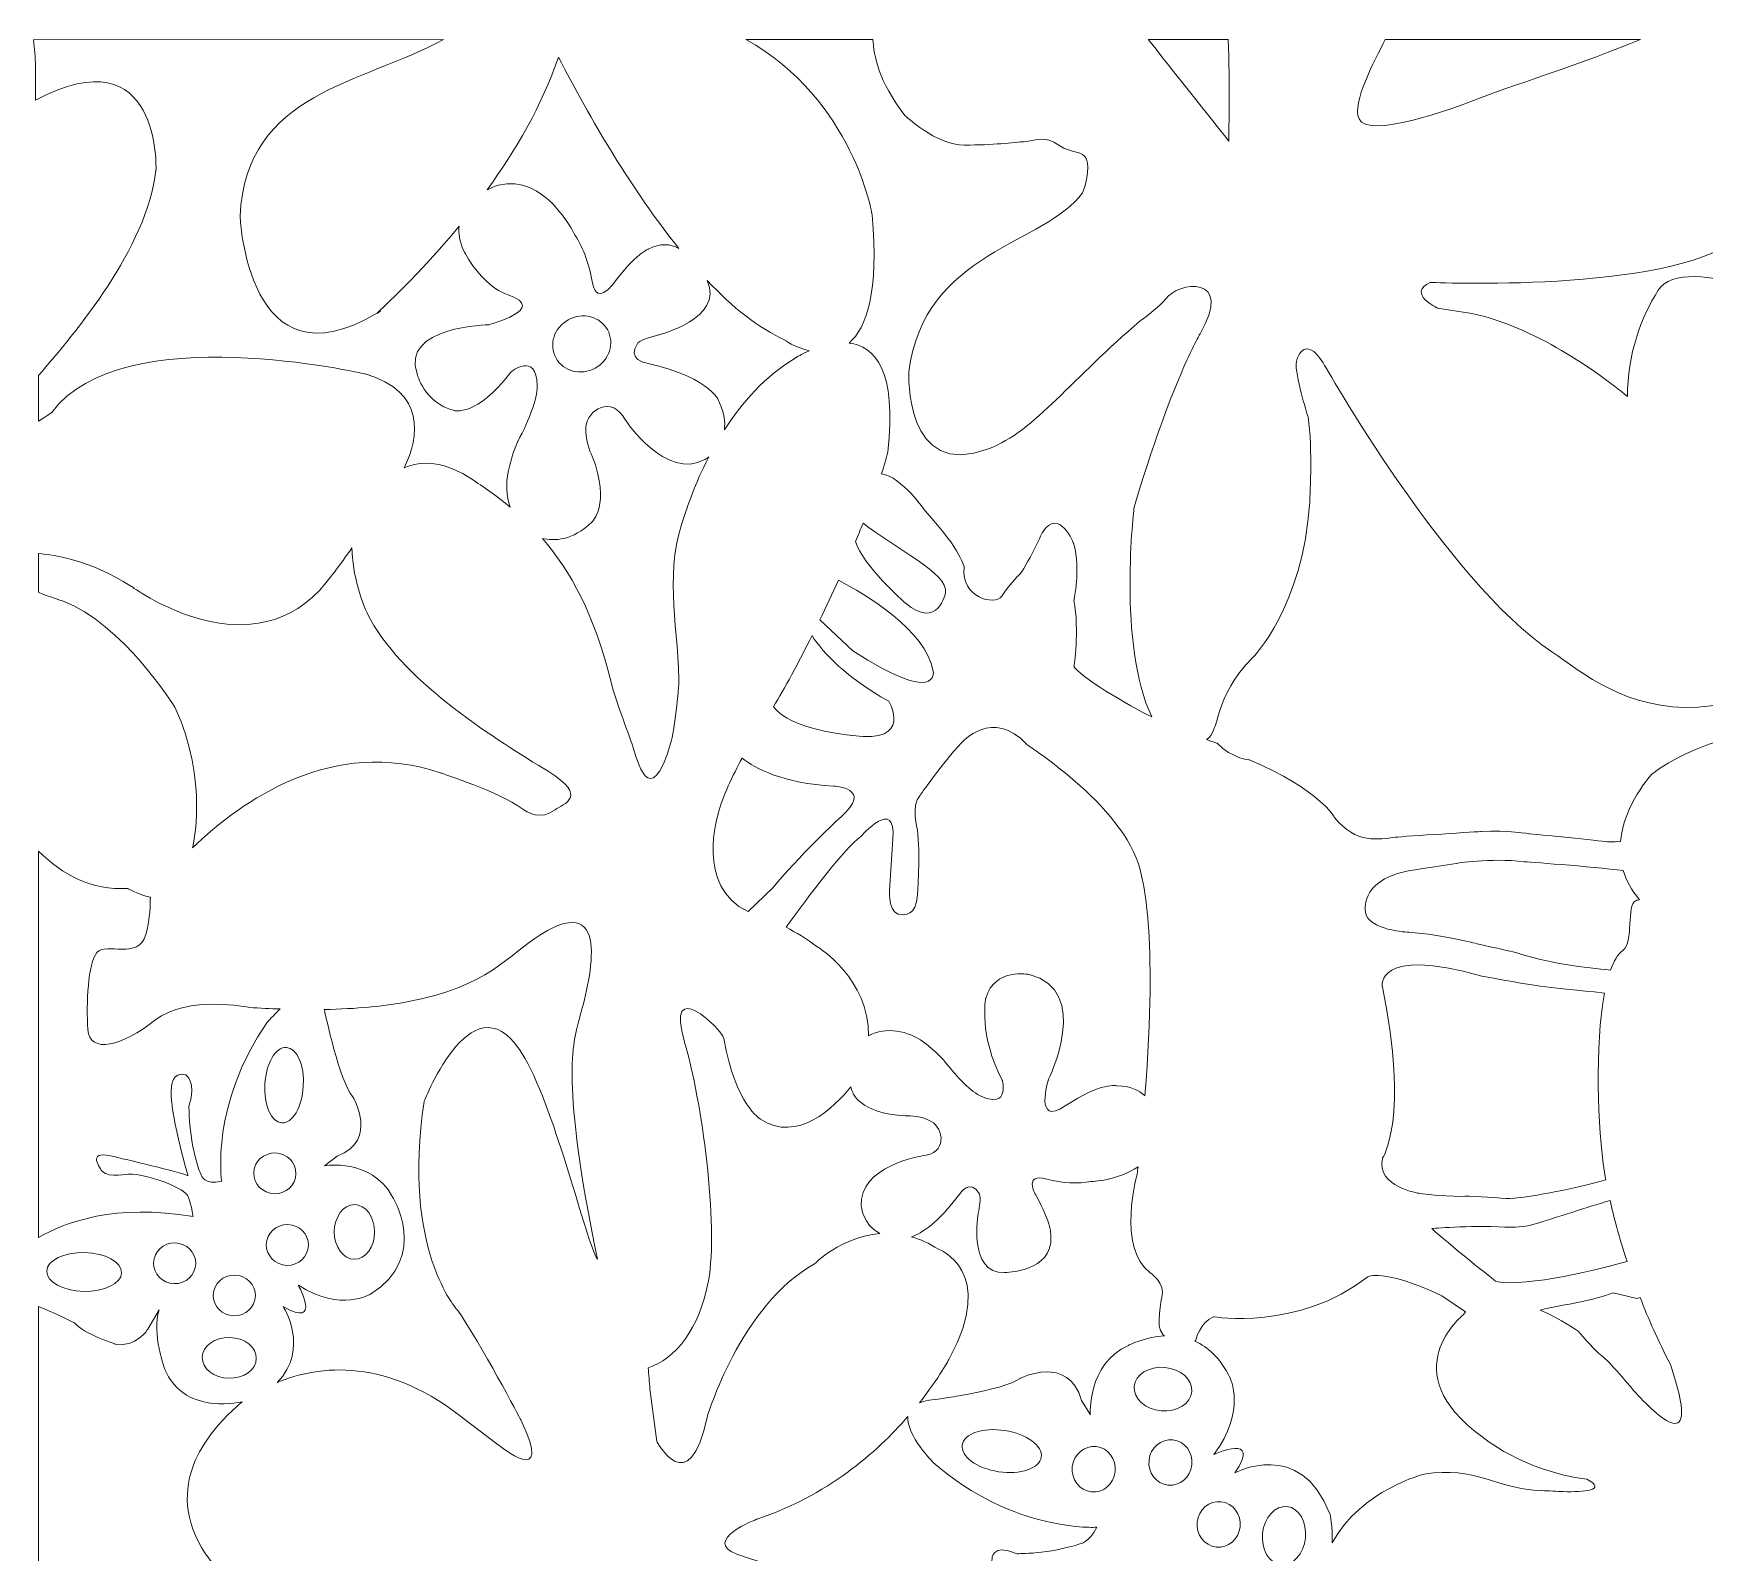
# Model space of a CAD drawing. Header units: millimetres. Extents: x -1208 to 1202, y -598 to 592.
# Drawn here: x -1200 to -530, y -17 to 592 of the extents above; entities that cross this region are included whole.
import ezdxf

# ---------------------------------------------------------------- set-up
doc = ezdxf.new("R2010")
doc.units = ezdxf.units.MM
doc.header["$MEASUREMENT"] = 0
doc.layers.add('Layer 1', color=7, linetype='Continuous')

msp = doc.modelspace()

# ---------------------------------------------------------------- linework, layer by layer
at = {"layer": 'Layer 1', "color": 250, "lineweight": 20}
for points, knots in [([(-1009.7032, 487.0842), (-993.3954, 481.6292), (-1017.3548, 475.1832), (-1017.3548, 475.1832), (-1017.3548, 475.1832), (-1052.8916, 474.5452), (-1046.177, 455.5232), (-1046.177, 455.5232), (-1043.5775, 443.784), (-1031.3716, 440.7996), (-1031.3716, 440.7996), (-1022.4831, 437.964), (-1008.5943, 456.1818), (-1008.5943, 456.1818), (-1008.5867, 456.1818), (-1008.5867, 456.1818), (-1008.5867, 456.1818), (-998.4147, 464.6848), (-998.0767, 450.6706), (-998.076, 450.6636), (-998.0796, 450.6593), (-998.0829, 450.6526), (-998.1043, 445.3103), (-1001.0503, 437.4654), (-1005.8524, 428.4231), (-1005.8524, 428.4231), (-1008.1043, 423.7191), (-1009.7144, 416.1582), (-1010.6591, 411.7234), (-1010.4405, 406.6368), (-1008.8634, 402.0421), (-1013.657, 406.0182), (-1018.5852, 409.5185), (-1023.5483, 412.8556), (-1035.4677, 420.8689), (-1044.5672, 420.7628), (-1051.3336, 417.756), (-1045.4306, 430.3701), (-1042.4563, 448.2023), (-1067.0751, 455.4392), (-1067.0751, 455.4392), (-1164.3765, 478.1854), (-1192.6956, 440.0306), (-1192.6956, 440.0306), (-1194.9905, 438.3397), (-1197.9659, 436.5123), (-1197.9659, 436.5123), (-1197.9659, 454.7708), (-1197.9659, 454.7708), (-1183.0969, 472.2945), (-1154.5778, 505.5339), (-1150.8847, 537.1073), (-1150.8847, 537.1073), (-1148.5803, 591.9037), (-1199.1723, 565.1851), (-1199.1723, 576.0229), (-1198.9647, 582.1141), (-1200.0193, 589.3491), (-1200.0193, 589.3491), (-1035.6721, 589.5319), (-1035.6721, 589.5319), (-1067.8034, 571.5933), (-1114.8203, 568.6583), (-1117.1606, 518.7097), (-1117.1606, 518.7097), (-1114.4116, 448.3549), (-1062.0844, 479.9309), (-1062.5208, 479.476), (-1062.1835, 479.6942), (-1060.9037, 480.6555), (-1061.3001, 480.4074), (-1061.6934, 480.1672), (-1062.0844, 479.9309), (-1060.3039, 481.7873), (-1045.6292, 494.8681), (-1029.4085, 514.6117), (-1029.642, 511.8007), (-1029.1435, 508.5704), (-1027.5631, 504.876), (-1027.5631, 504.876), (-1020.6281, 490.7387), (-1009.7032, 487.0842)], [0, 0, 0, 0, 0.03703704, 0.03703704, 0.03703704, 0.07407407, 0.07407407, 0.07407407, 0.11111111, 0.11111111, 0.11111111, 0.14814815, 0.14814815, 0.14814815, 0.18518519, 0.18518519, 0.18518519, 0.22222222, 0.22222222, 0.22222222, 0.25925926, 0.25925926, 0.25925926, 0.2962963, 0.2962963, 0.2962963, 0.33333333, 0.33333333, 0.33333333, 0.37037037, 0.37037037, 0.37037037, 0.40740741, 0.40740741, 0.40740741, 0.44444444, 0.44444444, 0.44444444, 0.48148148, 0.48148148, 0.48148148, 0.51851852, 0.51851852, 0.51851852, 0.55555556, 0.55555556, 0.55555556, 0.59259259, 0.59259259, 0.59259259, 0.62962963, 0.62962963, 0.62962963, 0.66666667, 0.66666667, 0.66666667, 0.7037037, 0.7037037, 0.7037037, 0.74074074, 0.74074074, 0.74074074, 0.77777778, 0.77777778, 0.77777778, 0.81481481, 0.81481481, 0.81481481, 0.85185185, 0.85185185, 0.85185185, 0.88888889, 0.88888889, 0.88888889, 0.92592593, 0.92592593, 0.92592593, 0.96296296, 0.96296296, 0.96296296, 1, 1, 1, 1]), ([(-873.0401, 467.8298), (-862.907, 466.5982), (-853.7251, 457.1146), (-857.5282, 424.1104), (-858.124, 421.6003), (-858.9783, 418.6697), (-860.0403, 415.4202), (-851.9345, 414.341), (-842.4588, 400.4086), (-842.4588, 400.4086), (-827.6959, 384.4243), (-826.8884, 377.8778), (-826.8884, 377.8778), (-828.2423, 365.9108), (-814.7057, 362.3202), (-811.8295, 366.4248), (-808.9526, 370.5268), (-805.4559, 374.4035), (-805.4559, 374.4035), (-803.2009, 375.3148), (-795.5294, 391.9566), (-795.5294, 391.9566), (-788.7622, 402.4433), (-782.8972, 387.1696), (-782.8972, 387.1696), (-780.1906, 377.1393), (-782.8972, 364.8289), (-782.8972, 364.8289), (-780.6412, 352.0628), (-782.8972, 338.3847), (-782.8972, 338.3847), (-781.4711, 334.6379), (-760.6047, 322.2145), (-751.6413, 318.0083), (-765.5547, 346.719), (-758.7582, 402.098), (-758.7582, 402.098), (-744.2097, 451.2589), (-732.3292, 471.5819), (-732.3292, 471.5819), (-718.3511, 495.612), (-741.347, 492.3487), (-746.1256, 485.523), (-748.0586, 482.7619), (-756.2915, 476.7181), (-756.2915, 476.7181), (-783.2204, 454.194), (-798.5679, 432.4597), (-817.1071, 425.4201), (-851.1005, 412.5139), (-849.0568, 456.2374), (-849.0568, 456.2374), (-843.2478, 504.6646), (-793.79, 507.5039), (-779.5277, 528.0802), (-778.2606, 529.908), (-776.4438, 537.8409), (-777.896, 541.5096), (-779.3483, 545.1784), (-783.4248, 543.3634), (-788.9673, 547.1576), (-794.5949, 551.0098), (-797.6965, 548.996), (-802.0377, 548.6251), (-807.7694, 548.1349), (-815.108, 547.1576), (-826.7261, 547.1576), (-838.3442, 547.1576), (-850.6884, 559.081), (-850.6884, 559.081), (-861.3666, 572.8364), (-863.0781, 583.0337), (-863.5434, 589.5321), (-863.5434, 589.5321), (-914.4085, 589.5321), (-914.4085, 589.5321), (-871.0335, 564.9895), (-863.7893, 519.2242), (-863.7893, 519.2242), (-861.0038, 488.1663), (-866.017, 473.8238), (-873.0401, 467.8298)], [0, 0, 0, 0, 0.03703704, 0.03703704, 0.03703704, 0.07407407, 0.07407407, 0.07407407, 0.11111111, 0.11111111, 0.11111111, 0.14814815, 0.14814815, 0.14814815, 0.18518519, 0.18518519, 0.18518519, 0.22222222, 0.22222222, 0.22222222, 0.25925926, 0.25925926, 0.25925926, 0.2962963, 0.2962963, 0.2962963, 0.33333333, 0.33333333, 0.33333333, 0.37037037, 0.37037037, 0.37037037, 0.40740741, 0.40740741, 0.40740741, 0.44444444, 0.44444444, 0.44444444, 0.48148148, 0.48148148, 0.48148148, 0.51851852, 0.51851852, 0.51851852, 0.55555556, 0.55555556, 0.55555556, 0.59259259, 0.59259259, 0.59259259, 0.62962963, 0.62962963, 0.62962963, 0.66666667, 0.66666667, 0.66666667, 0.7037037, 0.7037037, 0.7037037, 0.74074074, 0.74074074, 0.74074074, 0.77777778, 0.77777778, 0.77777778, 0.81481481, 0.81481481, 0.81481481, 0.85185185, 0.85185185, 0.85185185, 0.88888889, 0.88888889, 0.88888889, 0.92592593, 0.92592593, 0.92592593, 0.96296296, 0.96296296, 0.96296296, 1, 1, 1, 1]), ([(-721.101, 589.532), (-721.101, 589.532), (-753.1356, 589.532), (-753.1356, 589.532), (-738.7182, 571.3618), (-720.8417, 548.7753), (-720.8417, 548.7753), (-720.8417, 548.7753), (-720.316, 572.6873), (-721.101, 589.532)], [0, 0, 0, 0, 0.33333333, 0.33333333, 0.33333333, 0.66666667, 0.66666667, 0.66666667, 1, 1, 1, 1]), ([(-668.6134, 557.652), (-664.9827, 549.5808), (-631.853, 561.2991), (-620.3257, 565.9683), (-612.1691, 569.2716), (-576.5636, 580.6776), (-555.7215, 589.5318), (-555.7215, 589.5318), (-658.0943, 589.5318), (-658.0943, 589.5318), (-662.4111, 580.788), (-671.5629, 564.2091), (-668.6134, 557.652)], [0, 0, 0, 0, 0.25, 0.25, 0.25, 0.5, 0.5, 0.5, 0.75, 0.75, 0.75, 1, 1, 1, 1]), ([(-482.5404, 567.7023), (-474.1866, 539.8816), (-517.3946, 509.419), (-517.3946, 509.419), (-544.9875, 487.8231), (-640.1106, 492.1265), (-640.1106, 492.1265), (-649.5503, 487.724), (-637.2061, 481.8541), (-637.2061, 481.8541), (-637.2061, 481.8541), (-623.4096, 479.6529), (-623.4096, 479.6529), (-598.3629, 474.488), (-573.4965, 456.5692), (-560.9679, 446.4117), (-561.2056, 463.0475), (-555.3654, 478.3302), (-548.7286, 488.9744), (-538.5497, 505.2995), (-482.6362, 479.9438), (-482.6362, 479.9438), (-460.0764, 468.1917), (-443.9796, 453.6522), (-432.5096, 439.2103), (-407.2526, 407.4105), (-404.4356, 376.088), (-404.4356, 376.088), (-394.0087, 352.0054), (-387.3054, 382.8608), (-387.3054, 382.8608), (-387.3054, 382.8608), (-388.7954, 416.7277), (-388.7954, 416.7277), (-388.0872, 454.6604), (-382.8738, 478.2132), (-375.3384, 492.0814), (-412.3032, 486.4565), (-446.7806, 493.0822), (-446.7806, 493.0822), (-499.062, 507.3903), (-477.2781, 542.2432), (-477.2781, 542.2432), (-460.5262, 565.301), (-400.3148, 567.1904), (-400.3148, 567.1904), (-356.3262, 568.4602), (-337.4853, 581.5781), (-330.0525, 589.532), (-330.0525, 589.532), (-498.7229, 589.532), (-498.7229, 589.532), (-488.4677, 584.1257), (-485.3617, 577.0975), (-482.5404, 567.7023)], [0, 0, 0, 0, 0.05555556, 0.05555556, 0.05555556, 0.11111111, 0.11111111, 0.11111111, 0.16666667, 0.16666667, 0.16666667, 0.22222222, 0.22222222, 0.22222222, 0.27777778, 0.27777778, 0.27777778, 0.33333333, 0.33333333, 0.33333333, 0.38888889, 0.38888889, 0.38888889, 0.44444444, 0.44444444, 0.44444444, 0.5, 0.5, 0.5, 0.55555556, 0.55555556, 0.55555556, 0.61111111, 0.61111111, 0.61111111, 0.66666667, 0.66666667, 0.66666667, 0.72222222, 0.72222222, 0.72222222, 0.77777778, 0.77777778, 0.77777778, 0.83333333, 0.83333333, 0.83333333, 0.88888889, 0.88888889, 0.88888889, 0.94444444, 0.94444444, 0.94444444, 1, 1, 1, 1]), ([(-967.8691, 491.2115), (-967.8691, 491.2115), (-967.8629, 491.2166), (-967.8629, 491.2166), (-958.5924, 503.8558), (-953.5216, 505.4645), (-953.5216, 505.4645), (-948.8493, 508.0209), (-944.7044, 507.5388), (-941.2474, 505.7466), (-959.9405, 528.783), (-976.7994, 557.7695), (-989.5775, 582.4175), (-996.1072, 563.0103), (-1006.8616, 544.7786), (-1018.1228, 529.2188), (-1015.5799, 530.5344), (-1013.6179, 531.1052), (-1013.6179, 531.1052), (-995.2203, 535.9314), (-983.3695, 511.8818), (-983.3695, 511.8818), (-980.2794, 507.2285), (-977.278, 500.1291), (-976.1717, 493.1669), (-976.1706, 493.161), (-976.1695, 493.1563), (-976.1692, 493.1504), (-974.6726, 482.108), (-967.8691, 491.2115), (-967.8691, 491.2115)], [0, 0, 0, 0, 0.1, 0.1, 0.1, 0.2, 0.2, 0.2, 0.3, 0.3, 0.3, 0.4, 0.4, 0.4, 0.5, 0.5, 0.5, 0.6, 0.6, 0.6, 0.7, 0.7, 0.7, 0.8, 0.8, 0.8, 0.9, 0.9, 0.9, 1, 1, 1, 1]), ([(-923.0029, 433.083), (-916.1351, 443.726), (-906.7391, 454.6353), (-894.2562, 462.0431), (-894.2562, 462.0431), (-892.2095, 463.3386), (-889.0719, 464.7184), (-894.8425, 466.1074), (-899.1419, 469.1326), (-898.6424, 468.987), (-909.2442, 473.7372), (-919.7879, 482.1914), (-929.9483, 492.8495), (-922.9404, 477.6194), (-949.5041, 471.0829), (-949.5041, 471.0829), (-952.4827, 470.143), (-955.8029, 469.5876), (-957.7058, 467.9109), (-962.5341, 460.966), (-954.1779, 459.7752), (-954.1779, 459.7752), (-926.9342, 453.5963), (-924.9623, 443.8147), (-924.966, 443.8177), (-923.1198, 439.625), (-922.6696, 436.0595), (-923.0029, 433.083)], [0, 0, 0, 0, 0.11111111, 0.11111111, 0.11111111, 0.22222222, 0.22222222, 0.22222222, 0.33333333, 0.33333333, 0.33333333, 0.44444444, 0.44444444, 0.44444444, 0.55555556, 0.55555556, 0.55555556, 0.66666667, 0.66666667, 0.66666667, 0.77777778, 0.77777778, 0.77777778, 0.88888889, 0.88888889, 0.88888889, 1, 1, 1, 1]), ([(-969.4155, 472.1764), (-971.8172, 477.8119), (-978.5996, 480.2762), (-984.5662, 477.6803), (-990.5325, 475.0842), (-993.4224, 468.4109), (-991.0208, 462.7745), (-988.6187, 457.139), (-981.8352, 454.6747), (-975.8687, 457.2708), (-969.902, 459.8674), (-967.0134, 466.5402), (-969.4155, 472.1764)], [0, 0, 0, 0, 0.25, 0.25, 0.25, 0.5, 0.5, 0.5, 0.75, 0.75, 0.75, 1, 1, 1, 1]), ([(-693.8442, 459.1079), (-693.6627, 452.5042), (-689.0656, 438.2964), (-689.0656, 438.2964), (-687.0861, 425.3377), (-688.3983, 404.0771), (-688.3983, 404.0771), (-690.9397, 362.2536), (-711.2714, 341.7088), (-711.2714, 341.7088), (-727.0858, 326.1174), (-724.2553, 311.7735), (-729.7206, 308.9475), (-727.1254, 307.9851), (-725.5213, 307.4271), (-725.5213, 307.4271), (-719.4309, 301.2747), (-712.5109, 300.771), (-712.5109, 300.771), (-684.4234, 288.9177), (-678.4466, 277.7468), (-678.4466, 277.7468), (-669.6478, 266.8051), (-660.7727, 269.0042), (-654.0814, 269.7688), (-650.2717, 270.2068), (-619.5662, 272.0496), (-619.5662, 272.0496), (-609.3009, 272.7309), (-600.1643, 271.1361), (-600.1643, 271.1361), (-593.8463, 270.6797), (-568.8064, 267.945), (-568.8064, 267.945), (-568.8064, 267.945), (-565.8743, 267.945), (-565.8743, 267.945), (-565.8743, 267.945), (-563.8143, 268.0749), (-563.8143, 268.0749), (-562.3845, 282.9289), (-551.3589, 294.9505), (-551.3589, 294.9505), (-517.8444, 320.5384), (-447.6319, 318.8918), (-447.6319, 318.8918), (-420.0753, 317.3862), (-446.8877, 338.4587), (-446.8877, 338.4587), (-462.1709, 353.4263), (-498.2763, 372.3254), (-498.2763, 372.3254), (-501.0181, 373.4756), (-503.6467, 374.6551), (-506.1737, 375.8595), (-505.4566, 371.8389), (-504.8565, 366.6639), (-504.2379, 359.5854), (-503.2096, 347.8223), (-503.5981, 323.3652), (-532.6433, 321.8977), (-561.6885, 320.4301), (-579.0188, 335.8088), (-591.3252, 344.0711), (-633.9744, 372.7081), (-682.9523, 459.8417), (-682.9523, 459.8417), (-690.5766, 471.7651), (-693.9081, 461.4274), (-693.8442, 459.1079)], [0, 0, 0, 0, 0.04347826, 0.04347826, 0.04347826, 0.08695652, 0.08695652, 0.08695652, 0.13043478, 0.13043478, 0.13043478, 0.17391304, 0.17391304, 0.17391304, 0.2173913, 0.2173913, 0.2173913, 0.26086957, 0.26086957, 0.26086957, 0.30434783, 0.30434783, 0.30434783, 0.34782609, 0.34782609, 0.34782609, 0.39130435, 0.39130435, 0.39130435, 0.43478261, 0.43478261, 0.43478261, 0.47826087, 0.47826087, 0.47826087, 0.52173913, 0.52173913, 0.52173913, 0.56521739, 0.56521739, 0.56521739, 0.60869565, 0.60869565, 0.60869565, 0.65217391, 0.65217391, 0.65217391, 0.69565217, 0.69565217, 0.69565217, 0.73913043, 0.73913043, 0.73913043, 0.7826087, 0.7826087, 0.7826087, 0.82608696, 0.82608696, 0.82608696, 0.86956522, 0.86956522, 0.86956522, 0.91304348, 0.91304348, 0.91304348, 0.95652174, 0.95652174, 0.95652174, 1, 1, 1, 1]), ([(-944.4305, 307.7645), (-943.3213, 311.6075), (-941.1706, 329.1249), (-941.2755, 333.126), (-941.9119, 357.4365), (-947.3651, 376.417), (-938.6516, 399.8968), (-937.9048, 401.9296), (-935.0438, 411.0713), (-929.3092, 422.1664), (-930.1933, 421.4836), (-930.8061, 421.1523), (-930.8061, 421.1523), (-946.5516, 412.4982), (-962.6324, 436.8915), (-962.6324, 436.8915), (-968.1826, 447.3001), (-978.0464, 440.9018), (-978.5122, 434.3557), (-978.986, 427.6988), (-975.9853, 422.549), (-975.9853, 422.549), (-975.9853, 422.549), (-975.9867, 422.5406), (-975.9867, 422.5406), (-968.4629, 402.8813), (-976.1243, 396.0869), (-976.1236, 396.0905), (-983.8855, 388.4988), (-991.3755, 388.4541), (-995.9996, 389.5492), (-984.8106, 376.6815), (-975.0554, 358.9733), (-968.3216, 331.4362), (-966.7104, 324.8476), (-961.7448, 312.1901), (-959.6081, 305.7551), (-958.3907, 302.0893), (-952.8601, 278.5567), (-944.4305, 307.7645)], [0, 0, 0, 0, 0.07692308, 0.07692308, 0.07692308, 0.15384615, 0.15384615, 0.15384615, 0.23076923, 0.23076923, 0.23076923, 0.30769231, 0.30769231, 0.30769231, 0.38461538, 0.38461538, 0.38461538, 0.46153846, 0.46153846, 0.46153846, 0.53846154, 0.53846154, 0.53846154, 0.61538462, 0.61538462, 0.61538462, 0.69230769, 0.69230769, 0.69230769, 0.76923077, 0.76923077, 0.76923077, 0.84615385, 0.84615385, 0.84615385, 0.92307692, 0.92307692, 0.92307692, 1, 1, 1, 1]), ([(-850.5752, 363.689), (-837.2651, 352.5195), (-834.3334, 367.792), (-834.3334, 367.792), (-833.0957, 375.453), (-854.7801, 385.5523), (-867.4177, 395.6406), (-868.3947, 393.2394), (-869.4179, 390.7825), (-870.478, 388.2859), (-867.9711, 379.1787), (-850.5752, 363.689), (-850.5752, 363.689)], [0, 0, 0, 0, 0.25, 0.25, 0.25, 0.5, 0.5, 0.5, 0.75, 0.75, 0.75, 1, 1, 1, 1]), ([(-1188.3391, 364.4549), (-1164.3767, 355.6499), (-1143.3189, 321.8977), (-1143.3189, 321.8977), (-1129.5225, 292.5478), (-1136.2272, 265.5413), (-1136.2272, 265.5413), (-1116.5414, 284.4151), (-1080.1994, 310.3412), (-1036.5777, 295.4829), (-1036.5777, 295.4829), (-1012.4092, 287.5107), (-1004.6281, 281.5417), (-1001.8771, 279.4314), (-996.6551, 276.4256), (-990.8315, 280.8079), (-987.719, 283.1504), (-977.0261, 285.9592), (-993.7361, 296.2166), (-1013.6644, 308.4496), (-1050.3939, 330.9246), (-1064.9375, 357.091), (-1068.3387, 363.2101), (-1072.2134, 375.0663), (-1072.3191, 385.7299), (-1077.0712, 378.9886), (-1082.0902, 372.1908), (-1085.2286, 368.8573), (-1115.4781, 336.7266), (-1160.746, 370.3248), (-1160.746, 370.3248), (-1178.4993, 381.4048), (-1190.9956, 382.6209), (-1197.9657, 383.5209), (-1197.9657, 383.5209), (-1197.9657, 368.0433), (-1197.9657, 368.0433), (-1193.1892, 365.8186), (-1188.3391, 364.4549), (-1188.3391, 364.4549)], [0, 0, 0, 0, 0.07692308, 0.07692308, 0.07692308, 0.15384615, 0.15384615, 0.15384615, 0.23076923, 0.23076923, 0.23076923, 0.30769231, 0.30769231, 0.30769231, 0.38461538, 0.38461538, 0.38461538, 0.46153846, 0.46153846, 0.46153846, 0.53846154, 0.53846154, 0.53846154, 0.61538462, 0.61538462, 0.61538462, 0.69230769, 0.69230769, 0.69230769, 0.76923077, 0.76923077, 0.76923077, 0.84615385, 0.84615385, 0.84615385, 0.92307692, 0.92307692, 0.92307692, 1, 1, 1, 1]), ([(-884.8116, 356.8552), (-884.8116, 356.8552), (-871.5568, 344.5415), (-871.5568, 344.5415), (-836.8147, 321.9729), (-839.2963, 336.3331), (-839.2963, 336.3331), (-842.2709, 352.7829), (-866.5639, 367.1705), (-877.3059, 372.7947), (-879.7486, 367.4373), (-882.2766, 362.071), (-884.8116, 356.8552)], [0, 0, 0, 0, 0.25, 0.25, 0.25, 0.5, 0.5, 0.5, 0.75, 0.75, 0.75, 1, 1, 1, 1]), ([(-857.1183, 324.2508), (-874.3752, 334.0724), (-883.3026, 343.3205), (-887.891, 350.6018), (-893.435, 339.4933), (-898.8632, 329.4245), (-903.3583, 322.0877), (-896.5106, 312.599), (-871.7811, 310.5742), (-871.7811, 310.5742), (-846.9662, 307.1546), (-857.1183, 324.2508), (-857.1183, 324.2508)], [0, 0, 0, 0, 0.25, 0.25, 0.25, 0.5, 0.5, 0.5, 0.75, 0.75, 0.75, 1, 1, 1, 1]), ([(-801.847, 306.9269), (-815.3824, 321.973), (-828.017, 307.6089), (-828.017, 307.6089), (-835.4621, 299.6301), (-844.71, 286.4107), (-844.71, 286.4107), (-848.3193, 282.5328), (-845.6119, 272.731), (-845.6119, 272.731), (-844.4835, 263.3864), (-845.6119, 246.744), (-845.6119, 246.744), (-846.0631, 237.8547), (-851.4787, 238.766), (-851.4787, 238.766), (-857.3437, 237.8532), (-856.8927, 248.3407), (-856.8927, 248.3407), (-856.8927, 248.3407), (-855.5388, 269.0833), (-855.5388, 269.0833), (-853.9602, 286.4091), (-868.3975, 269.9968), (-868.3975, 269.9968), (-874.5826, 265.7274), (-889.2392, 246.172), (-898.2731, 233.6807), (-894.4365, 231.6607), (-890.1049, 229.0695), (-885.5426, 225.7772), (-885.5426, 225.7772), (-864.8402, 212.8219), (-865.2701, 190.2005), (-858.2342, 194.0919), (-849.2055, 192.1122), (-843.3359, 187.7835), (-837.8528, 183.7395), (-834.8986, 180.2106), (-834.8986, 180.2106), (-829.3916, 173.0407), (-824.1689, 167.8106), (-819.8869, 165.86), (-819.8829, 165.8552), (-819.88, 165.8501), (-819.8746, 165.8486), (-808.4979, 161.0506), (-811.609, 172.383), (-811.609, 172.383), (-811.609, 172.383), (-811.6068, 172.3892), (-811.6068, 172.3892), (-821.1605, 190.2529), (-818.2767, 205.3009), (-818.2767, 205.3009), (-814.6236, 217.7067), (-800.8271, 214.7718), (-800.8271, 214.7718), (-775.4126, 208.6568), (-793.1483, 172.62), (-793.1483, 172.62), (-793.1483, 172.62), (-799.0491, 153.5418), (-786.3865, 162.104), (-771.9333, 171.877), (-765.5749, 170.1579), (-765.5749, 170.1579), (-760.3834, 170.0775), (-756.8421, 168.4717), (-754.4314, 166.1868), (-749.091, 232.542), (-755.8255, 254.2678), (-755.8255, 254.2678), (-759.8867, 280.2549), (-801.847, 306.9269), (-801.847, 306.9269)], [0, 0, 0, 0, 0.04, 0.04, 0.04, 0.08, 0.08, 0.08, 0.12, 0.12, 0.12, 0.16, 0.16, 0.16, 0.2, 0.2, 0.2, 0.24, 0.24, 0.24, 0.28, 0.28, 0.28, 0.32, 0.32, 0.32, 0.36, 0.36, 0.36, 0.4, 0.4, 0.4, 0.44, 0.44, 0.44, 0.48, 0.48, 0.48, 0.52, 0.52, 0.52, 0.56, 0.56, 0.56, 0.6, 0.6, 0.6, 0.64, 0.64, 0.64, 0.68, 0.68, 0.68, 0.72, 0.72, 0.72, 0.76, 0.76, 0.76, 0.8, 0.8, 0.8, 0.84, 0.84, 0.84, 0.88, 0.88, 0.88, 0.92, 0.92, 0.92, 0.96, 0.96, 0.96, 1, 1, 1, 1]), ([(-876.5187, 277.7469), (-862.7578, 289.6002), (-879.2257, 290.2844), (-879.2257, 290.2844), (-899.4165, 291.3197), (-910.5909, 297.3401), (-915.9531, 301.4446), (-919.6751, 294.5134), (-923.7269, 286.0716), (-925.4798, 279.3405), (-925.4798, 279.3405), (-935.0477, 249.9089), (-913.5128, 239.9957), (-913.5128, 239.9957), (-903.5903, 249.479), (-903.5903, 249.479), (-894.115, 261.3345), (-876.5187, 277.7469), (-876.5187, 277.7469)], [0, 0, 0, 0, 0.16666667, 0.16666667, 0.16666667, 0.33333333, 0.33333333, 0.33333333, 0.5, 0.5, 0.5, 0.66666667, 0.66666667, 0.66666667, 0.83333333, 0.83333333, 0.83333333, 1, 1, 1, 1]), ([(-1136.0403, 117.7209), (-1136.0403, 117.7209), (-1137.0213, 124.4886), (-1138.3076, 126.2845), (-1140.8795, 129.8765), (-1154.8394, 134.8495), (-1161.6204, 134.7589), (-1161.6204, 134.7589), (-1169.9386, 133.3145), (-1172.1975, 135.6753), (-1173.4204, 136.9531), (-1178.5955, 144.281), (-1169.1337, 142.0795), (-1163.2236, 140.7062), (-1141.2001, 135.5128), (-1138.0687, 134.1399), (-1138.0687, 134.1399), (-1146.0118, 161.4653), (-1144.7008, 169.7809), (-1144.7008, 169.7809), (-1144.3225, 176.1094), (-1138.9778, 174.5825), (-1138.9778, 174.5825), (-1134.5132, 172.0713), (-1137.6846, 161.8645), (-1137.6846, 161.8645), (-1137.6439, 145.7973), (-1132.8377, 134.5174), (-1132.8377, 134.5174), (-1131.547, 130.0952), (-1124.5358, 131.9945), (-1124.5358, 131.9945), (-1129.3163, 162.9306), (-1106.1295, 195.7423), (-1106.1295, 195.7423), (-1104.0284, 198.284), (-1101.0731, 200.9437), (-1105.0399, 201.0835), (-1109.1927, 201.289), (-1113.5477, 201.5634), (-1113.5477, 201.5634), (-1138.2361, 206.6997), (-1151.3065, 196.4272), (-1164.3768, 186.1548), (-1177.4472, 182.5892), (-1178.1732, 192.8103), (-1178.8994, 203.0309), (-1178.1732, 219.1733), (-1174.5426, 223.5757), (-1170.912, 227.9783), (-1157.8416, 220.3972), (-1154.937, 230.7914), (-1152.9736, 237.8185), (-1153.332, 242.7742), (-1153.0978, 245.7037), (-1158.0722, 246.8736), (-1162.1984, 249.2569), (-1162.1984, 249.2569), (-1176.6851, 248.5066), (-1188.4603, 254.6697), (-1197.9657, 264.2572), (-1197.9657, 264.2572), (-1197.9657, 109.3845), (-1197.9657, 109.3845), (-1187.597, 115.377), (-1167.1059, 123.2181), (-1136.0403, 117.7209)], [0, 0, 0, 0, 0.04545455, 0.04545455, 0.04545455, 0.09090909, 0.09090909, 0.09090909, 0.13636364, 0.13636364, 0.13636364, 0.18181818, 0.18181818, 0.18181818, 0.22727273, 0.22727273, 0.22727273, 0.27272727, 0.27272727, 0.27272727, 0.31818182, 0.31818182, 0.31818182, 0.36363636, 0.36363636, 0.36363636, 0.40909091, 0.40909091, 0.40909091, 0.45454545, 0.45454545, 0.45454545, 0.5, 0.5, 0.5, 0.54545455, 0.54545455, 0.54545455, 0.59090909, 0.59090909, 0.59090909, 0.63636364, 0.63636364, 0.63636364, 0.68181818, 0.68181818, 0.68181818, 0.72727273, 0.72727273, 0.72727273, 0.77272727, 0.77272727, 0.77272727, 0.81818182, 0.81818182, 0.81818182, 0.86363636, 0.86363636, 0.86363636, 0.90909091, 0.90909091, 0.90909091, 0.95454545, 0.95454545, 0.95454545, 1, 1, 1, 1]), ([(-562.8571, 224.4013), (-558.2673, 227.7721), (-561.6641, 242.5736), (-557.5734, 244.3665), (-557.1156, 244.5672), (-556.6292, 244.6882), (-556.1223, 244.7447), (-559.4588, 248.5789), (-561.5508, 252.5236), (-562.7293, 256.4359), (-575.4838, 258.0226), (-602.4204, 259.9678), (-602.4204, 259.9678), (-616.1813, 261.5622), (-629.7177, 259.2821), (-629.7177, 259.2821), (-638.6684, 257.9708), (-650.0214, 256.0929), (-650.0214, 256.0929), (-668.52, 251.989), (-666.0385, 239.9061), (-666.0385, 239.9061), (-665.1352, 232.3837), (-648.6676, 231.6988), (-648.6676, 231.6988), (-634.6813, 230.6726), (-620.5815, 226.9129), (-620.5815, 226.9129), (-607.158, 223.9493), (-605.8052, 223.5578), (-605.8052, 223.5578), (-593.197, 219.2944), (-577.3521, 217.3683), (-567.7996, 216.5415), (-566.4743, 220.2017), (-564.8438, 222.943), (-562.8571, 224.4013)], [0, 0, 0, 0, 0.08333333, 0.08333333, 0.08333333, 0.16666667, 0.16666667, 0.16666667, 0.25, 0.25, 0.25, 0.33333333, 0.33333333, 0.33333333, 0.41666667, 0.41666667, 0.41666667, 0.5, 0.5, 0.5, 0.58333333, 0.58333333, 0.58333333, 0.66666667, 0.66666667, 0.66666667, 0.75, 0.75, 0.75, 0.83333333, 0.83333333, 0.83333333, 0.91666667, 0.91666667, 0.91666667, 1, 1, 1, 1]), ([(-1013.6931, 26.3151), (-1013.6931, 26.3151), (-1025.874, 35.4337), (-1025.874, 35.4337), (-1058.0066, 61.9733), (-1085.8123, 58.0896), (-1102.3282, 51.2859), (-1088.9637, 64.8364), (-1099.9232, 81.7078), (-1099.9232, 81.7078), (-1084.1179, 72.6203), (-1093.8085, 90.2196), (-1093.8085, 90.2196), (-1076.6471, 79.3117), (-1064.8904, 86.6942), (-1064.8904, 86.6942), (-1040.7026, 101.6898), (-1056.3122, 126.0487), (-1056.3122, 126.0487), (-1064.6583, 141.1964), (-1083.2676, 138.157), (-1083.2676, 138.157), (-1083.2676, 138.157), (-1078.274, 141.9482), (-1078.274, 141.9482), (-1061.3545, 148.3097), (-1072.0547, 165.8808), (-1072.0547, 165.8808), (-1077.1329, 171.3138), (-1083.2099, 199.7533), (-1083.2099, 199.7533), (-1083.2973, 200.1044), (-1083.3914, 200.435), (-1083.4891, 200.756), (-1070.3911, 200.9765), (-1059.6528, 202.0588), (-1050.3743, 203.7647), (-1017.5387, 209.8031), (-1009.4191, 222.8429), (-996.6406, 230.7914), (-967.0686, 249.1869), (-977.4944, 210.0646), (-981.1468, 197.1468), (-983.8927, 187.436), (-988.4738, 171.7019), (-973.9512, 100.6442), (-978.7473, 108.759), (-990.2892, 158.7396), (-1002.9964, 181.2406), (-1023.0107, 216.6813), (-1043.3783, 163.9176), (-1043.3783, 163.9176), (-1052.5817, 104.7168), (-1029.9351, 80.1126), (-1029.9351, 80.1126), (-1020.9123, 67.3476), (-1004.6684, 36.3447), (-1004.6684, 36.3447), (-990.682, 7.6212), (-1013.6931, 26.3151), (-1013.6931, 26.3151)], [0, 0, 0, 0, 0.05, 0.05, 0.05, 0.1, 0.1, 0.1, 0.15, 0.15, 0.15, 0.2, 0.2, 0.2, 0.25, 0.25, 0.25, 0.3, 0.3, 0.3, 0.35, 0.35, 0.35, 0.4, 0.4, 0.4, 0.45, 0.45, 0.45, 0.5, 0.5, 0.5, 0.55, 0.55, 0.55, 0.6, 0.6, 0.6, 0.65, 0.65, 0.65, 0.7, 0.7, 0.7, 0.75, 0.75, 0.75, 0.8, 0.8, 0.8, 0.85, 0.85, 0.85, 0.9, 0.9, 0.9, 0.95, 0.95, 0.95, 1, 1, 1, 1]), ([(-659.2717, 209.8153), (-648.2164, 157.1547), (-659.2717, 140.9701), (-659.2717, 140.9701), (-661.7518, 129.5711), (-644.3817, 127.0639), (-644.3817, 127.0639), (-634.2289, 125.4691), (-624.5293, 125.9262), (-624.5293, 125.9262), (-619.2677, 125.8209), (-607.8345, 124.8986), (-607.8345, 124.8986), (-593.5769, 126.4721), (-579.6384, 129.7505), (-569.7006, 132.4782), (-570.0713, 134.5103), (-570.2282, 135.6124), (-570.2282, 135.6124), (-572.8931, 152.9266), (-574.1362, 186.455), (-570.2016, 207.3359), (-593.8364, 209.8102), (-593.0192, 209.2118), (-619.3407, 214.1447), (-662.5411, 226.2845), (-659.2717, 209.8153), (-659.2717, 209.8153)], [0, 0, 0, 0, 0.11111111, 0.11111111, 0.11111111, 0.22222222, 0.22222222, 0.22222222, 0.33333333, 0.33333333, 0.33333333, 0.44444444, 0.44444444, 0.44444444, 0.55555556, 0.55555556, 0.55555556, 0.66666667, 0.66666667, 0.66666667, 0.77777778, 0.77777778, 0.77777778, 0.88888889, 0.88888889, 0.88888889, 1, 1, 1, 1]), ([(-929.9967, 37.2569), (-929.9967, 37.2569), (-916.6653, 82.3794), (-886.8878, 98.7924), (-886.8878, 98.7924), (-876.2126, 109.6728), (-860.7497, 110.918), (-867.6475, 114.521), (-868.1558, 121.9428), (-868.1558, 121.9428), (-869.3524, 137.853), (-843.8892, 142.0735), (-843.8892, 142.0735), (-833.503, 142.8102), (-835.0377, 153.1299), (-840.1235, 155.8763), (-845.2958, 158.67), (-850.5275, 158.0992), (-850.5275, 158.0992), (-850.5275, 158.0992), (-850.5341, 158.104), (-850.5341, 158.104), (-869.0689, 159.1136), (-871.7255, 167.7898), (-871.7236, 167.7891), (-871.9603, 168.4461), (-872.1644, 169.0867), (-872.3405, 169.713), (-878.9113, 161.644), (-893.774, 146.9375), (-908.5748, 156.8049), (-908.5748, 156.8049), (-918.5245, 162.4085), (-923.3014, 189.0897), (-924.001, 192.9987), (-947.0905, 214.9766), (-938.9572, 187.6222), (-932.1355, 164.6798), (-925.3077, 114.4909), (-929.4129, 92.0427), (-932.9223, 72.8513), (-942.8085, 60.3999), (-953.6192, 57.177), (-953.34, 54.3859), (-953.0869, 51.5452), (-952.8619, 48.6556), (-952.8619, 48.6556), (-950.1545, 27.682), (-950.1545, 27.682), (-950.1545, 27.682), (-937.2155, 3.0629), (-929.9967, 37.2569)], [0, 0, 0, 0, 0.05882353, 0.05882353, 0.05882353, 0.11764706, 0.11764706, 0.11764706, 0.17647059, 0.17647059, 0.17647059, 0.23529412, 0.23529412, 0.23529412, 0.29411765, 0.29411765, 0.29411765, 0.35294118, 0.35294118, 0.35294118, 0.41176471, 0.41176471, 0.41176471, 0.47058824, 0.47058824, 0.47058824, 0.52941176, 0.52941176, 0.52941176, 0.58823529, 0.58823529, 0.58823529, 0.64705882, 0.64705882, 0.64705882, 0.70588235, 0.70588235, 0.70588235, 0.76470588, 0.76470588, 0.76470588, 0.82352941, 0.82352941, 0.82352941, 0.88235294, 0.88235294, 0.88235294, 0.94117647, 0.94117647, 0.94117647, 1, 1, 1, 1]), ([(-1091.8247, 169.9121), (-1091.2997, 178.2629), (-1094.3317, 185.2507), (-1098.5896, 185.523), (-1102.8506, 185.7959), (-1106.726, 179.2479), (-1107.2474, 170.8962), (-1107.7694, 162.5446), (-1104.7382, 155.5561), (-1100.4787, 155.2838), (-1096.2214, 155.0123), (-1092.3453, 161.5592), (-1091.8247, 169.9121)], [0, 0, 0, 0, 0.25, 0.25, 0.25, 0.5, 0.5, 0.5, 0.75, 0.75, 0.75, 1, 1, 1, 1]), ([(-1094.7799, 134.9038), (-1094.6826, 139.4174), (-1098.388, 143.1548), (-1103.0546, 143.2552), (-1107.7221, 143.3546), (-1111.5822, 139.7835), (-1111.6791, 135.2729), (-1111.7749, 130.76), (-1108.0713, 127.0219), (-1103.4063, 126.9224), (-1098.7384, 126.8198), (-1094.8743, 130.3953), (-1094.7799, 134.9038)], [0, 0, 0, 0, 0.25, 0.25, 0.25, 0.5, 0.5, 0.5, 0.75, 0.75, 0.75, 1, 1, 1, 1]), ([(-779.851, 43.9893), (-779.851, 43.9893), (-776.3202, 38.2591), (-776.3202, 38.2591), (-776.3202, 38.2591), (-777.7848, 58.5753), (-761.034, 66.1436), (-761.034, 66.1436), (-754.7084, 69.528), (-746.6403, 69.9421), (-747.1359, 70.4283), (-747.4173, 70.7581), (-747.4173, 70.7581), (-750.2906, 73.0375), (-747.7045, 85.3479), (-747.7045, 85.3479), (-746.0122, 91.1595), (-752.372, 95.2641), (-752.372, 95.2641), (-765.8392, 105.5219), (-757.5167, 134.9288), (-757.5167, 134.9288), (-757.4074, 135.8776), (-757.3007, 136.8168), (-757.1957, 137.752), (-765.0932, 132.1858), (-776.0961, 131.7595), (-776.0961, 131.7595), (-780.9627, 130.9362), (-787.7589, 131.0694), (-793.7534, 132.6924), (-793.7589, 132.6931), (-793.7633, 132.6939), (-793.7677, 132.6961), (-803.1819, 135.4785), (-798.3575, 126.6629), (-798.3575, 126.6629), (-798.3575, 126.6629), (-798.3549, 126.6556), (-798.3549, 126.6556), (-791.5929, 114.5583), (-792.1545, 109.8612), (-792.1545, 109.8612), (-791.1075, 95.5616), (-810.7032, 95.2979), (-810.7032, 95.2979), (-825.729, 94.9075), (-821.2303, 119.0444), (-821.2303, 119.0444), (-820.897, 121.8025), (-820.1298, 124.6979), (-820.7812, 126.8478), (-824.5933, 133.2802), (-828.6027, 126.9299), (-828.6027, 126.9299), (-837.4706, 115.1155), (-844.0972, 111.0114), (-848.0122, 109.6253), (-844.5398, 108.6266), (-840.94, 107.048), (-837.256, 104.7213), (-837.256, 104.7213), (-813.477, 96.1215), (-832.8785, 60.8104), (-832.8785, 60.8104), (-836.7763, 53.2752), (-844.8357, 43.1301), (-843.834, 43.5314), (-842.6526, 43.8553), (-841.2544, 44.0824), (-841.2544, 44.0824), (-810.7035, 47.964), (-804.5003, 52.9226), (-804.5003, 52.9226), (-784.9749, 62.7981), (-779.851, 43.9893)], [0, 0, 0, 0, 0.04, 0.04, 0.04, 0.08, 0.08, 0.08, 0.12, 0.12, 0.12, 0.16, 0.16, 0.16, 0.2, 0.2, 0.2, 0.24, 0.24, 0.24, 0.28, 0.28, 0.28, 0.32, 0.32, 0.32, 0.36, 0.36, 0.36, 0.4, 0.4, 0.4, 0.44, 0.44, 0.44, 0.48, 0.48, 0.48, 0.52, 0.52, 0.52, 0.56, 0.56, 0.56, 0.6, 0.6, 0.6, 0.64, 0.64, 0.64, 0.68, 0.68, 0.68, 0.72, 0.72, 0.72, 0.76, 0.76, 0.76, 0.8, 0.8, 0.8, 0.84, 0.84, 0.84, 0.88, 0.88, 0.88, 0.92, 0.92, 0.92, 0.96, 0.96, 0.96, 1, 1, 1, 1]), ([(-1071.3385, 100.6442), (-1066.8702, 100.6442), (-1063.2541, 105.5427), (-1063.258, 111.5887), (-1063.2588, 117.6363), (-1066.8796, 122.534), (-1071.3439, 122.5326), (-1075.8114, 122.5311), (-1079.429, 117.6315), (-1079.425, 111.5866), (-1079.4232, 105.5419), (-1075.8012, 100.6398), (-1071.3385, 100.6442)], [0, 0, 0, 0, 0.25, 0.25, 0.25, 0.5, 0.5, 0.5, 0.75, 0.75, 0.75, 1, 1, 1, 1]), ([(-639.4185, 112.9323), (-633.5525, 107.4615), (-613.6993, 91.73), (-613.6993, 91.73), (-600.9641, 89.3061), (-571.4723, 96.951), (-561.1653, 99.8122), (-564.3897, 109.5889), (-566.5691, 117.9676), (-567.98, 124.1542), (-578.1683, 121.2277), (-588.3538, 117.7082), (-598.8957, 114.5846), (-602.6012, 113.4848), (-606.5009, 113.3616), (-610.1108, 113.5383), (-624.9943, 114.2643), (-639.4185, 112.9323), (-639.4185, 112.9323)], [0, 0, 0, 0, 0.16666667, 0.16666667, 0.16666667, 0.33333333, 0.33333333, 0.33333333, 0.5, 0.5, 0.5, 0.66666667, 0.66666667, 0.66666667, 0.83333333, 0.83333333, 0.83333333, 1, 1, 1, 1]), ([(-1098.3792, 98.2065), (-1093.7128, 98.1056), (-1089.8508, 101.6796), (-1089.7549, 106.1896), (-1089.658, 110.7018), (-1093.3616, 114.4399), (-1098.0303, 114.5408), (-1102.6982, 114.6398), (-1106.5565, 111.0687), (-1106.6556, 106.5572), (-1106.7504, 102.0458), (-1103.0467, 98.3059), (-1098.3792, 98.2065)], [0, 0, 0, 0, 0.25, 0.25, 0.25, 0.5, 0.5, 0.5, 0.75, 0.75, 0.75, 1, 1, 1, 1]), ([(-1143.5996, 90.8703), (-1138.932, 90.7694), (-1135.0694, 94.3442), (-1134.9732, 98.8527), (-1134.8765, 103.3663), (-1138.582, 107.1033), (-1143.2474, 107.2042), (-1147.9161, 107.3036), (-1151.7758, 103.7311), (-1151.8731, 99.2211), (-1151.9704, 94.7082), (-1148.266, 90.9712), (-1143.5996, 90.8703)], [0, 0, 0, 0, 0.25, 0.25, 0.25, 0.5, 0.5, 0.5, 0.75, 0.75, 0.75, 1, 1, 1, 1]), ([(-1164.6925, 95.2305), (-1164.5984, 99.5412), (-1171.2352, 103.1828), (-1179.5128, 103.3629), (-1187.7951, 103.5427), (-1194.5786, 100.1943), (-1194.6715, 95.8832), (-1194.7633, 91.5713), (-1188.1276, 87.9297), (-1179.8486, 87.7503), (-1171.57, 87.5699), (-1164.7847, 90.919), (-1164.6925, 95.2305)], [0, 0, 0, 0, 0.25, 0.25, 0.25, 0.5, 0.5, 0.5, 0.75, 0.75, 0.75, 1, 1, 1, 1]), ([(-1111.0338, 85.9677), (-1110.9369, 90.4791), (-1114.6405, 94.2179), (-1119.3077, 94.3192), (-1123.9752, 94.4179), (-1127.8364, 90.846), (-1127.932, 86.3346), (-1128.0296, 81.8238), (-1124.3249, 78.0851), (-1119.6574, 77.9852), (-1114.9945, 77.8819), (-1111.1297, 81.457), (-1111.0338, 85.9677)], [0, 0, 0, 0, 0.25, 0.25, 0.25, 0.5, 0.5, 0.5, 0.75, 0.75, 0.75, 1, 1, 1, 1]), ([(-679.4139, -13.0236), (-667.4864, 8.5503), (-642.4552, 14.5146), (-642.4552, 14.5146), (-621.973, 17.9518), (-613.7477, 8.5679), (-595.402, 7.9307), (-595.402, 7.9307), (-595.402, 7.9325), (-595.402, 7.9325), (-595.402, 7.9325), (-595.3944, 7.9325), (-595.3842, 7.9307), (-592.4274, 7.8283), (-589.5193, 7.689), (-586.6667, 7.5202), (-578.5438, 7.3742), (-568.8666, 7.993), (-577.2916, 12.5232), (-577.2916, 12.5232), (-577.2931, 12.5247), (-577.2931, 12.5247), (-602.8986, 15.6593), (-619.3574, 29.6004), (-619.3574, 29.6004), (-655.3397, 55.6477), (-626.83, 78.3628), (-626.83, 78.3628), (-626.5243, 78.8123), (-626.2009, 79.228), (-625.8668, 79.6231), (-625.8668, 79.6231), (-635.4531, 86.039), (-635.4531, 86.039), (-659.4954, 97.3159), (-665.1367, 93.5529), (-665.1367, 93.5529), (-692.8839, 71.8979), (-726.9493, 77.5954), (-726.9493, 77.5954), (-732.3636, 75.3174), (-734.1688, 68.0223), (-734.1688, 68.0223), (-734.2425, 67.9481), (-734.3165, 67.878), (-734.3903, 67.8084), (-729.2318, 65.5091), (-724.2306, 61.0957), (-720.3469, 53.2284), (-720.3469, 53.2284), (-713.6629, 39.882), (-726.768, 22.428), (-726.768, 22.428), (-707.3074, 31.214), (-718.3671, 15.0495), (-718.3671, 15.0495), (-692.295, 29.2204), (-680.2682, -1.3409), (-680.2682, -1.3409), (-679.1176, -6.4855), (-679.4139, -13.0236)], [0, 0, 0, 0, 0.05, 0.05, 0.05, 0.1, 0.1, 0.1, 0.15, 0.15, 0.15, 0.2, 0.2, 0.2, 0.25, 0.25, 0.25, 0.3, 0.3, 0.3, 0.35, 0.35, 0.35, 0.4, 0.4, 0.4, 0.45, 0.45, 0.45, 0.5, 0.5, 0.5, 0.55, 0.55, 0.55, 0.6, 0.6, 0.6, 0.65, 0.65, 0.65, 0.7, 0.7, 0.7, 0.75, 0.75, 0.75, 0.8, 0.8, 0.8, 0.85, 0.85, 0.85, 0.9, 0.9, 0.9, 0.95, 0.95, 0.95, 1, 1, 1, 1]), ([(-596.0428, 80.2899), (-587.5297, 76.5716), (-580.8079, 71.8662), (-580.8079, 71.8662), (-569.7388, 58.9505), (-574.1017, 65.9544), (-563.3169, 53.6807), (-563.3169, 53.6807), (-563.3169, 53.6822), (-563.3169, 53.6822), (-563.3169, 53.6822), (-563.3097, 53.6723), (-563.3052, 53.6678), (-561.6457, 51.7799), (-560.0514, 49.9125), (-558.5197, 48.0723), (-549.2376, 37.7147), (-530.8233, 19.967), (-543.78, 58.4371), (-548.6229, 67.7553), (-552.6279, 76.8211), (-555.93, 85.2714), (-555.93, 85.2714), (-557.3023, 84.8927), (-557.3023, 84.8927), (-557.3023, 84.8927), (-566.7762, 87.1706), (-566.7762, 87.1706), (-574.621, 84.1226), (-585.5245, 82.6816), (-596.0428, 80.2899)], [0, 0, 0, 0, 0.1, 0.1, 0.1, 0.2, 0.2, 0.2, 0.3, 0.3, 0.3, 0.4, 0.4, 0.4, 0.5, 0.5, 0.5, 0.6, 0.6, 0.6, 0.7, 0.7, 0.7, 0.8, 0.8, 0.8, 0.9, 0.9, 0.9, 1, 1, 1, 1]), ([(-1168.2692, -78.2986), (-1165.4134, -79.5702), (-1162.551, -81.3583), (-1160.0265, -81.3598), (-1151.8692, -79.3376), (-1157.3889, -72.8869), (-1157.3889, -72.8869), (-1173.8899, -50.1264), (-1169.0084, -41.4481), (-1169.0077, -41.4521), (-1163.9785, -24.9704), (-1149.8568, -28.2597), (-1149.8568, -28.2597), (-1132.3628, -32.2047), (-1136.126, -61.2669), (-1136.126, -61.2669), (-1138.7197, -72.7966), (-1127.1252, -74.5315), (-1122.5132, -69.9104), (-1117.8238, -65.2108), (-1116.7325, -59.3372), (-1116.7325, -59.3372), (-1116.7325, -59.3372), (-1116.7259, -59.3317), (-1116.7259, -59.3317), (-1111.6245, -45.1542), (-1104.9536, -41.1106), (-1101.5734, -39.9579), (-1106.9813, -38.3334), (-1112.4044, -35.6489), (-1117.6914, -31.587), (-1117.6914, -31.587), (-1163.7128, 1.239), (-1118.3688, 41.8162), (-1118.3688, 41.8162), (-1117.6576, 42.4553), (-1116.3037, 43.4635), (-1124.196, 42.0183), (-1140.5833, 41.0832), (-1147.2053, 56.1587), (-1147.2053, 56.1587), (-1152.8193, 71.2045), (-1149.5732, 80.3551), (-1149.5732, 80.3551), (-1154.1351, 72.6375), (-1154.1351, 72.6375), (-1154.1351, 72.6375), (-1158.9381, 64.9721), (-1167.2062, 66.6861), (-1167.2062, 66.6861), (-1180.3229, 70.8714), (-1183.4098, 75.1025), (-1183.4098, 75.1025), (-1191.4462, 79.1132), (-1197.9657, 81.7099), (-1197.9657, 81.7099), (-1197.9657, -85.4816), (-1197.9657, -85.4816), (-1197.6332, -83.3229), (-1197.2306, -81.9097), (-1197.2306, -81.9097), (-1192.7514, -65.4518), (-1168.2692, -78.2986), (-1168.2692, -78.2986)], [0, 0, 0, 0, 0.04761905, 0.04761905, 0.04761905, 0.0952381, 0.0952381, 0.0952381, 0.14285714, 0.14285714, 0.14285714, 0.19047619, 0.19047619, 0.19047619, 0.23809524, 0.23809524, 0.23809524, 0.28571429, 0.28571429, 0.28571429, 0.33333333, 0.33333333, 0.33333333, 0.38095238, 0.38095238, 0.38095238, 0.42857143, 0.42857143, 0.42857143, 0.47619048, 0.47619048, 0.47619048, 0.52380952, 0.52380952, 0.52380952, 0.57142857, 0.57142857, 0.57142857, 0.61904762, 0.61904762, 0.61904762, 0.66666667, 0.66666667, 0.66666667, 0.71428571, 0.71428571, 0.71428571, 0.76190476, 0.76190476, 0.76190476, 0.80952381, 0.80952381, 0.80952381, 0.85714286, 0.85714286, 0.85714286, 0.9047619, 0.9047619, 0.9047619, 0.95238095, 0.95238095, 0.95238095, 1, 1, 1, 1]), ([(-1110.6672, 60.8907), (-1110.5699, 65.4036), (-1115.3384, 69.1655), (-1121.3195, 69.2935), (-1127.3032, 69.4234), (-1132.2275, 65.8735), (-1132.3247, 61.3636), (-1132.4214, 56.85), (-1127.6528, 53.0895), (-1121.6709, 52.9607), (-1115.6902, 52.8301), (-1110.7619, 56.3829), (-1110.6672, 60.8907)], [0, 0, 0, 0, 0.25, 0.25, 0.25, 0.5, 0.5, 0.5, 0.75, 0.75, 0.75, 1, 1, 1, 1]), ([(-747.949, 39.9099), (-741.5768, 39.3472), (-736.0691, 42.7874), (-735.656, 47.5923), (-735.2392, 52.4024), (-740.0643, 56.7527), (-746.439, 57.3137), (-752.8159, 57.879), (-758.3171, 54.4395), (-758.7331, 49.6328), (-759.1503, 44.8242), (-754.3222, 40.4713), (-747.949, 39.9099)], [0, 0, 0, 0, 0.25, 0.25, 0.25, 0.5, 0.5, 0.5, 0.75, 0.75, 0.75, 1, 1, 1, 1]), ([(-914.6507, -145.5204), (-917.6321, -115.1698), (-928.417, -75.3568), (-928.417, -75.3568), (-936.538, -63.5017), (-935.6359, -57.5742), (-935.6359, -57.5742), (-934.282, -40.4778), (-922.1012, -52.788), (-922.1012, -52.788), (-886.2317, -108.867), (-812.4616, -125.2794), (-812.4616, -125.2794), (-756.9642, -134.1702), (-772.6133, -94.8719), (-772.6133, -94.8719), (-787.8055, -42.9216), (-859.8355, -32.1888), (-859.8355, -32.1888), (-882.9674, -30.1575), (-917.9764, -17.5139), (-917.9764, -17.5139), (-932.3529, -12.1051), (-909.9388, -3.474), (-909.9388, -3.474), (-881.9843, 5.6999), (-862.0291, 23.1841), (-849.4384, 37.6047), (-850.1354, 30.0721), (-839.1698, 19.0347), (-839.1698, 19.0347), (-806.7462, -8.9947), (-773.6844, -6.7425), (-773.6844, -6.7425), (-777.005, -13.1103), (-780.5311, -13.4159), (-780.5311, -13.4159), (-792.8728, -17.5348), (-805.6283, -17.34), (-805.6283, -17.34), (-816.0922, -12.9709), (-815.7466, -19.5691), (-815.7466, -19.5691), (-817.8564, -25.18), (-811.22, -26.1797), (-811.22, -26.1797), (-802.5768, -28.3682), (-777.2112, -21.11), (-777.2112, -21.11), (-788.2412, -39.287), (-788.0596, -44.2409), (-787.552, -50.768), (-786.7381, -61.2286), (-782.5476, -55.863), (-781.0862, -54.6659), (-778.3865, -52.4552), (-778.9707, -46.9924), (-778.9707, -46.9924), (-778.4308, -39.6851), (-772.8193, -28.162), (-768.7915, -25.7292), (-766.7778, -24.5127), (-759.7119, -20.4621), (-759.7119, -20.4621), (-772.9209, -70.4459), (-751.4453, -97.0794), (-751.4453, -97.0794), (-747.526, -102.4625), (-744.23, -105.1098), (-741.4966, -106.086), (-744.5375, -109.7298), (-746.3732, -112.4792), (-746.3732, -112.4792), (-772.8744, -148.895), (-772.9924, -221.9657), (-772.9924, -221.9657), (-770.0879, -247.0715), (-785.6126, -221.0404), (-785.6126, -221.0404), (-824.3738, -133.6914), (-873.1984, -130.8228), (-873.1984, -130.8228), (-873.1984, -130.8228), (-899.1297, -123.835), (-914.6507, -145.5204)], [0, 0, 0, 0, 0.03571429, 0.03571429, 0.03571429, 0.07142857, 0.07142857, 0.07142857, 0.10714286, 0.10714286, 0.10714286, 0.14285714, 0.14285714, 0.14285714, 0.17857143, 0.17857143, 0.17857143, 0.21428571, 0.21428571, 0.21428571, 0.25, 0.25, 0.25, 0.28571429, 0.28571429, 0.28571429, 0.32142857, 0.32142857, 0.32142857, 0.35714286, 0.35714286, 0.35714286, 0.39285714, 0.39285714, 0.39285714, 0.42857143, 0.42857143, 0.42857143, 0.46428571, 0.46428571, 0.46428571, 0.5, 0.5, 0.5, 0.53571429, 0.53571429, 0.53571429, 0.57142857, 0.57142857, 0.57142857, 0.60714286, 0.60714286, 0.60714286, 0.64285714, 0.64285714, 0.64285714, 0.67857143, 0.67857143, 0.67857143, 0.71428571, 0.71428571, 0.71428571, 0.75, 0.75, 0.75, 0.78571429, 0.78571429, 0.78571429, 0.82142857, 0.82142857, 0.82142857, 0.85714286, 0.85714286, 0.85714286, 0.89285714, 0.89285714, 0.89285714, 0.92857143, 0.92857143, 0.92857143, 0.96428571, 0.96428571, 0.96428571, 1, 1, 1, 1]), ([(-827.6904, 26.1952), (-828.376, 21.6339), (-821.8357, 16.8492), (-813.0801, 15.5075), (-804.3232, 14.1637), (-796.672, 16.7733), (-795.9865, 21.3327), (-795.3025, 25.8907), (-801.8425, 30.6759), (-810.5996, 32.0178), (-819.3534, 33.3635), (-827.0046, 30.7537), (-827.6904, 26.1952)], [0, 0, 0, 0, 0.25, 0.25, 0.25, 0.5, 0.5, 0.5, 0.75, 0.75, 0.75, 1, 1, 1, 1]), ([(-752.8038, 20.1583), (-753.3445, 15.1424), (-749.9411, 10.6549), (-745.194, 10.1262), (-740.4462, 9.6023), (-736.1577, 13.2395), (-735.616, 18.2546), (-735.0733, 23.2683), (-738.4795, 27.7603), (-743.2251, 28.2852), (-747.9733, 28.8121), (-752.2611, 25.1745), (-752.8038, 20.1583)], [0, 0, 0, 0, 0.25, 0.25, 0.25, 0.5, 0.5, 0.5, 0.75, 0.75, 0.75, 1, 1, 1, 1]), ([(-775.9371, 7.4041), (-771.1889, 6.8791), (-766.9008, 10.5163), (-766.3598, 15.5293), (-765.8155, 20.5443), (-769.2236, 25.0379), (-773.9681, 25.5617), (-778.7174, 26.0885), (-783.0042, 22.4492), (-783.5465, 17.4355), (-784.0879, 12.4196), (-780.6838, 7.9305), (-775.9371, 7.4041)], [0, 0, 0, 0, 0.25, 0.25, 0.25, 0.5, 0.5, 0.5, 0.75, 0.75, 0.75, 1, 1, 1, 1]), ([(-733.4748, -4.6385), (-734.0164, -9.6533), (-730.6109, -14.1446), (-725.8642, -14.6692), (-721.1174, -15.1956), (-716.8289, -11.5574), (-716.288, -6.5423), (-715.743, -1.5322), (-719.1507, 2.9627), (-723.8964, 3.4869), (-728.6442, 4.013), (-732.9323, 0.3769), (-733.4748, -4.6385)], [0, 0, 0, 0, 0.25, 0.25, 0.25, 0.5, 0.5, 0.5, 0.75, 0.75, 0.75, 1, 1, 1, 1]), ([(-699.949, -21.7332), (-695.2002, -22.26), (-690.7893, -17.4782), (-690.0933, -11.051), (-689.3965, -4.6248), (-692.6808, 1.0125), (-697.425, 1.5368), (-702.1735, 2.0628), (-706.5855, -2.7183), (-707.2803, -9.1448), (-707.9756, -15.5742), (-704.6947, -21.2068), (-699.949, -21.7332)], [0, 0, 0, 0, 0.25, 0.25, 0.25, 0.5, 0.5, 0.5, 0.75, 0.75, 0.75, 1, 1, 1, 1])]:
    msp.add_open_spline(points, degree=3, knots=knots, dxfattribs=at)

doc.saveas('drawing.dxf')
